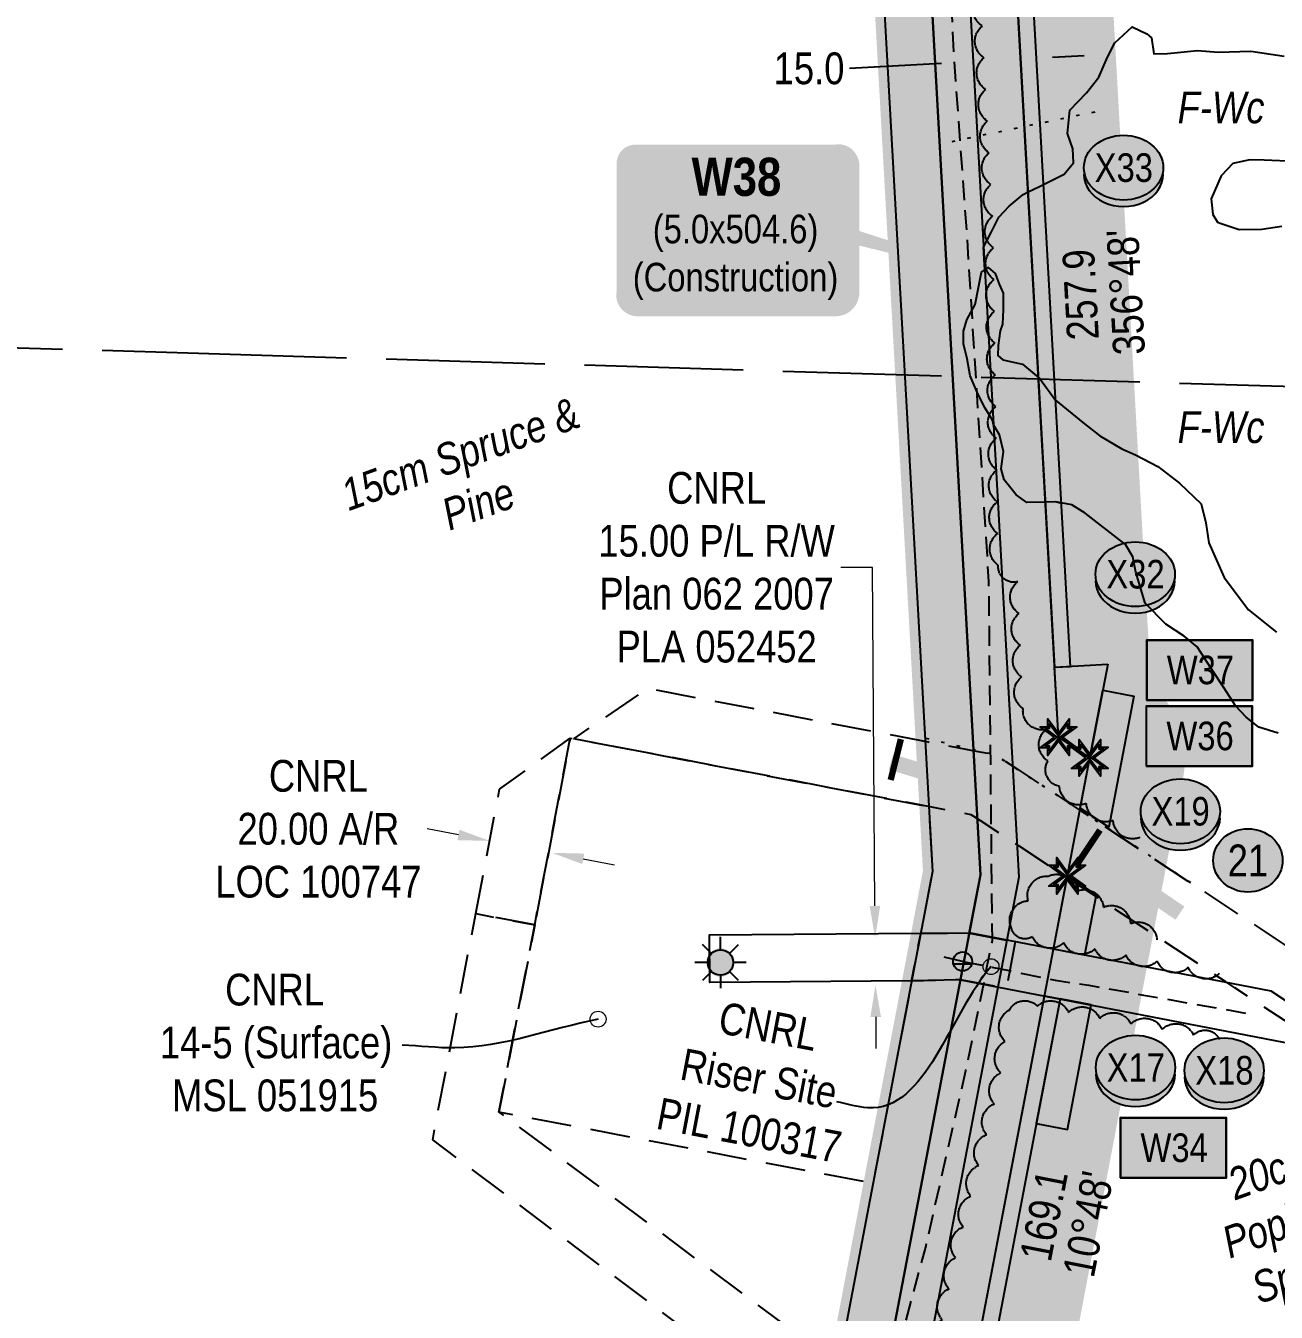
# Model space of a CAD drawing. Extents: x 355004 to 366534, y 6048595 to 6058688.
# Drawn here: x 359316.7 to 359710.6, y 6052544.4 to 6052949.8 of the extents above; entities that cross this region are included whole.
import ezdxf
from ezdxf.enums import TextEntityAlignment as Align

# ---------------------------------------------------------------- set-up
doc = ezdxf.new("R2010")
doc.units = 0
doc.header["$LTSCALE"] = 5
doc.header["$PDSIZE"] = 5
for name, pattern in [('0', [1, 1, 0]), ('foc-ACCESSROAD', [3.75, 2.5, -1.25]), ('foc-TOPO', [1, 0.2, -0.8]), ('foc-UNSURVEYED', [12.5, 10, -2.5]), ('UG_PIPE', [1.875, 1.25, -0.625])]:
    doc.linetypes.add(name, pattern=pattern)
doc.layers.get('Defpoints').update_dxf_attribs({"color": 9})
doc.layers.add('AS-PIPE-AG', color=7, linetype='Continuous', true_color=0x7d00fa)
doc.layers.add('P-TEMP-BLUE-H', color=7, linetype='Continuous', true_color=0x99e6ff)
for name, color, linetype in [('AS-PIPE-UG', 44, 'UG_PIPE'), ('AS-ROADS', 254, 'Continuous'), ('AS-SYMBOL', 7, 'Continuous'), ('C-AR', 13, 'foc-ACCESSROAD'), ('C-RW', 13, 'Continuous'), ('C-WS', 13, 'foc-ACCESSROAD'), ('C-WS-S', 8, 'Continuous'), ('L-BD1', 253, 'Continuous'), ('L-MON', 1, 'Continuous'), ('L-USEC', 7, 'foc-UNSURVEYED'), ('P-BUFFER-H 30m', 51, 'Continuous'), ('P-CROSSINGS', 250, 'Continuous'), ('P-ELEVATION', 7, 'Continuous'), ('P-PROPOSED', 10, 'Continuous'), ('P-PROPOSED-H', 21, 'Continuous'), ('P-TEMP-BLOCKS', 250, 'Continuous'), ('P-TEMP-BLUE', 146, 'Continuous'), ('P-TXT', 4, 'Continuous'), ('T-BUSH', 110, '0'), ('T-BUSH-T', 110, 'Continuous'), ('T-VEGETATION CHANGE', 104, 'foc-TOPO'), ('WETLAND', 143, 'Continuous'), ('WETLAND-T', 146, 'Continuous')]:
    doc.layers.add(name, color=color, linetype=linetype)
for name, color, linetype, lineweight in [('C-AR-T', 13, 'Continuous', 9), ('C-RW-T', 13, 'Continuous', 9), ('C-WS-T', 13, 'Continuous', 9), ('T-TEXT', 48, 'Continuous', 18)]:
    doc.layers.add(name, color=color, linetype=linetype, lineweight=lineweight)
doc.styles.add('80', font='ARIALN.TTF', dxfattribs={"height": 10})
doc.styles.add('80CG', font='ARIALN.TTF', dxfattribs={"height": 10})
doc.styles.add('80L', font='ARIALN.TTF', dxfattribs={"height": 10})
doc.styles.add('80LS', font='ARIALNI.TTF', dxfattribs={"height": 10})
doc.styles.add('BOLD', font='ARIALNB.TTF')
doc.styles.add('Crossing', font='ARIALN.TTF', dxfattribs={"height": 10})
doc.styles.get("Standard").update_dxf_attribs({"font": 'ARIALN.TTF'})
doc.dimstyles.new('Compass 5 000', dxfattribs={"dimscale": 5, "dimtxt": 9, "dimasz": 2, "dimexe": 0.2, "dimexo": 0.0625, "dimgap": 0.5, "dimtad": 0, "dimtih": 1, "dimtoh": 1, "dimzin": 0, "dimdsep": 46, "dimtxsty": '80CG', "dimcen": 0.1, "dimse1": 1, "dimse2": 1, "dimclrd": 256, "dimclrt": 256, "dimaunit": 1, "dimadec": 4, "dimazin": 0, "dimtfac": 0.06, "dimtofl": 0, "dimtmove": 0, "dimatfit": 1, "dimfxl": 0.2, "dimtolj": 1, "dimtzin": 0, "dimlwd": -1, "dimarcsym": 0})

# ---------------------------------------------------------------- blocks, each defined once
blk = doc.blocks.new('*D411')
at = {"layer": 'C-RW-T', "transparency": 16777216}
for p, q in [((359583.42, 6052779.12), (359573.42, 6052779.12)), ((359584.19, 6052672.49), (359583.42, 6052779.12)), ((359584.44, 6052637.5), (359584.51, 6052627.5))]:
    blk.add_line(p, q, dxfattribs=at)
for points in [[(359585.86, 6052672.5), (359582.52, 6052672.48), (359584.26, 6052662.49)], [(359586.11, 6052637.51), (359582.77, 6052637.49), (359584.37, 6052647.5)]]:
    blk.add_solid(points, dxfattribs=at)
at = {"layer": 'Defpoints', "color": 0, "transparency": 16777216}
for p in [(359553.16, 6052662.27), (359553.27, 6052647.27), (359584.37, 6052647.5)]:
    blk.add_point(p, dxfattribs=at)
at = {"layer": 'C-RW-T', "transparency": 16777216, "insert": (359534.34, 6052779.12), "char_height": 10, "attachment_point": 5, "style": '80CG'}
blk.add_mtext('\\A1;CNRL\\P15.00 P/L R/W\\PPlan 062 2007\\PPLA 052452', dxfattribs=at)
blk = doc.blocks.new('*D412')
at = {"layer": 'C-AR-T', "transparency": 16777216}
for p, q in [((359453.02, 6052694.84), (359443.2, 6052696.72)), ((359492.32, 6052687.32), (359502.15, 6052685.44))]:
    blk.add_line(p, q, dxfattribs=at)
for points in [[(359453.34, 6052696.48), (359452.71, 6052693.2), (359462.85, 6052692.96)], [(359492.64, 6052688.96), (359492.01, 6052685.68), (359482.5, 6052689.2)]]:
    blk.add_solid(points, dxfattribs=at)
at = {"layer": 'Defpoints', "color": 0, "transparency": 16777216}
for p in [(359462.85, 6052692.96), (359462.06, 6052688.84), (359481.71, 6052685.08)]:
    blk.add_point(p, dxfattribs=at)
at = {"layer": 'C-AR-T', "transparency": 16777216, "insert": (359408.9, 6052696.72), "char_height": 10, "attachment_point": 5, "style": '80CG'}
blk.add_mtext('\\A1;CNRL\\P20.00 A/R\\PLOC 100747', dxfattribs=at)
blk = doc.blocks.new('GAS')
h = blk.add_hatch(color=255)
h.dxf.hatch_style = 1
edge = h.paths.add_edge_path()
edge.add_arc((0, 0), 0.9, 0, 360)
for p, q in [((-0.571, 0.571), (-1.142, 1.142)), ((0, 0.808), (0, 1.616)), ((0.571, 0.571), (1.142, 1.142)), ((-0.808, 0), (-1.616, 0)), ((1.616, 0), (0.808, 0)), ((-0.571, -0.571), (-1.142, -1.142)), ((0, -0.808), (0, -1.616)), ((1.142, -1.142), (0.571, -0.571))]:
    blk.add_line(p, q)
blk.add_circle((0, 0), 0.8)
blk = doc.blocks.new('*U455')
at = {"true_color": 0x99e6ff}
h = blk.add_hatch(color=141, dxfattribs=at)
edge = h.paths.add_edge_path()
edge.add_line((-31.5, -34.13), (31.5, -34.13))
edge.add_arc((31.5, -28.13), 6, 270, 360)
edge.add_line((37.5, -28.13), (37.5, 12.5))
edge.add_arc((31.5, 12.5), 6, 0, 90)
edge.add_line((31.5, 18.5), (-31.5, 18.5))
edge.add_arc((-31.5, 12.5), 6, 90, 180)
edge.add_line((-37.5, 12.5), (-37.5, -28.13))
edge.add_arc((-31.5, -28.13), 6, 180, 270)
at = {"color": 250, "flags": 128}
blk.add_lwpolyline([(-31.5, -34.13, 3, 3, 0), (31.5, -34.13, 3, 3, 0.414214), (37.5, -28.13, 3, 3, 0), (37.5, 12.5, 3, 0, 0.414214), (31.5, 18.5, 0, 0, 0), (-31.5, 18.5, 0, 0, 0.414214), (-37.5, 12.5, 0, 0, 0), (-37.5, -28.13, 0, 3, 0.414214)], format="xyseb", close=True, dxfattribs=at)
at = {"flags": 128}
blk.add_lwpolyline([(95.73, -27.19, 0, 7.5, 0), (0, 0, 0, 0, 0)], format="xyseb", dxfattribs=at)
at = {"color": 250}
for tag, p, height, style in [('TEMP_AREA_W1_001', (-9.21, 2.24), 12, 'BOLD'), ('ENTER_TEXT_001', (-30.66, -12.62), 9, '80')]:
    blk.add_attdef(tag, p, '', height=height, dxfattribs=dict(at, style=style))
blk = doc.blocks.new('*D471')
at = {"layer": 'Defpoints', "color": 0, "transparency": 16777216}
for p in [(359615.09, 6052938.86), (359615.11, 6052938.47), (359630.07, 6052939.7)]:
    blk.add_point(p, dxfattribs=at)
at = {"layer": 'P-TXT', "transparency": 16777216}
for p, q in [((359605.13, 6052937.92), (359576.2, 6052936.31)), ((359640.08, 6052939.87), (359650.06, 6052940.42))]:
    blk.add_line(p, q, dxfattribs=at)
for points in [[(359639.98, 6052941.53), (359640.17, 6052938.2), (359630.09, 6052939.31)], [(359605.04, 6052939.58), (359605.22, 6052936.25), (359615.11, 6052938.47)]]:
    blk.add_solid(points, dxfattribs=at)
at = {"layer": 'P-TXT', "transparency": 16777216, "insert": (359563.45, 6052936.31), "char_height": 10, "attachment_point": 5, "style": '80CG'}
blk.add_mtext('\\A1;15.0', dxfattribs=at)
blk = doc.blocks.new('RISER')
h = blk.add_hatch(color=255)
h.dxf.hatch_style = 1
edge = h.paths.add_edge_path()
edge.add_arc((0, 0), 0.7, 0, 360)
blk.add_hatch(color=13).paths.add_polyline_path([(0.581, -0.15), (-0.581, -0.15, 0.774597)])
at = {"color": 13}
blk.add_line((-0.581, -0.15), (0.581, -0.15), dxfattribs=at)
blk.add_circle((0, 0), 0.6, dxfattribs=at)
blk = doc.blocks.new('TEMP')
h = blk.add_hatch(color=255)
h.dxf.hatch_style = 1
h.paths.add_polyline_path([(0, 0.251), (-0.666, 1.152), (-0.666, 0.666), (-1.152, 0.666), (-0.251, 0), (-1.152, -0.666), (-0.666, -0.666), (-0.666, -1.152), (0, -0.251), (0.666, -1.152), (0.666, -0.666), (1.152, -0.666), (0.251, 0), (1.152, 0.666), (0.666, 0.666), (0.666, 1.152)])
h.paths.add_polyline_path([(0.566, 0.849), (0.566, 0.566), (0.849, 0.566), (0.083, 0), (0.849, -0.566), (0.566, -0.566), (0.566, -0.849), (0, -0.083), (-0.566, -0.849), (-0.566, -0.566), (-0.849, -0.566), (-0.083, 0), (-0.849, 0.566), (-0.566, 0.566), (-0.566, 0.849), (0, 0.083)], flags=16)
h = blk.add_hatch(color=1)
h.dxf.hatch_style = 1
h.paths.add_polyline_path([(0, 0.083), (-0.566, 0.849), (-0.566, 0.566), (-0.849, 0.566), (-0.083, 0), (-0.849, -0.566), (-0.566, -0.566), (-0.566, -0.849), (0, -0.083), (0.566, -0.849), (0.566, -0.566), (0.849, -0.566), (0.083, 0), (0.849, 0.566), (0.566, 0.566), (0.566, 0.849)])
at = {"color": 1}
for p, q in [((-0.083, 0), (0.083, 0)), ((0, 0.083), (0, -0.083))]:
    blk.add_line(p, q, dxfattribs=at)
at = {"color": 255, "flags": 128}
blk.add_lwpolyline([(-0.251, 0), (-1.152, 0.666), (-0.666, 0.666), (-0.666, 1.152), (0, 0.251), (0.666, 1.152), (0.666, 0.666), (1.152, 0.666), (0.251, 0), (1.152, -0.666), (0.666, -0.666), (0.666, -1.152), (0, -0.251), (-0.666, -1.152), (-0.666, -0.666), (-1.152, -0.666)], close=True, dxfattribs=at)
at = {"color": 1, "flags": 128}
blk.add_lwpolyline([(-0.083, 0), (-0.849, 0.566), (-0.566, 0.566), (-0.566, 0.849), (0, 0.083), (0.566, 0.849), (0.566, 0.566), (0.849, 0.566), (0.083, 0), (0.849, -0.566), (0.566, -0.566), (0.566, -0.849), (0, -0.083), (-0.566, -0.849), (-0.566, -0.566), (-0.849, -0.566)], close=True, dxfattribs=at)
blk = doc.blocks.new('xing2')
h = blk.add_hatch(color=50)
h.dxf.hatch_style = 1
edge = h.paths.add_edge_path()
edge.add_ellipse((0, 0), major_axis=(-12.5, 0), ratio=0.816297, start_angle=0, end_angle=360)
h = blk.add_hatch(color=250)
h.dxf.hatch_style = 1
edge = h.paths.add_edge_path()
edge.add_ellipse((0, -2.05), major_axis=(-12.5, 0), ratio=0.816297, start_angle=0, end_angle=180)
edge.add_line((12.5, -2.05), (12.5, 0))
edge.add_ellipse((0, 0), major_axis=(-12.5, 0), ratio=0.816297, start_angle=0, end_angle=180, ccw=False)
edge.add_line((-12.5, 0), (-12.5, -2.05))
at = {"color": 250}
blk.add_ellipse((0, 0), major_axis=(-12.5, 0), ratio=0.816297, dxfattribs=at)
blk.add_ellipse((0, -2.05), major_axis=(-12.5, 0), ratio=0.816297, start_param=0, end_param=3.141593, dxfattribs=at)
at = {"color": 250, "style": 'Crossing'}
blk.add_attdef('CROSSING', text='', height=9, dxfattribs=at).set_placement((0.09, 0.02), align=Align.MIDDLE_CENTER)
at = {"color": 250, "style": 'Crossing', "flags": 1}
for tag, p in [('OWNER', (0.09, -12.49)), ('DESCRIPTION', (0.09, -25.77)), ('LOCATION', (0.09, -39.3)), ('DWG_REF', (0.09, -52.84))]:
    blk.add_attdef(tag, text='', height=9, dxfattribs=at).set_placement(p, align=Align.MIDDLE_CENTER)
blk = doc.blocks.new('Induction_Bend_No')
at = {"layer": 'P-ELEVATION'}
h = blk.add_hatch(color=111, dxfattribs=at)
h.dxf.hatch_style = 1
edge = h.paths.add_edge_path()
edge.add_ellipse((0, 0), major_axis=(-10.94, 0), ratio=0.913794, start_angle=0, end_angle=360)
at = {"layer": 'P-ELEVATION', "color": 7, "flags": 128}
blk.add_lwpolyline([(0, 0, 5, 0, 0), (-8.54, -4.54, 0, 0, 0)], format="xyseb", dxfattribs=at)
at = {"layer": 'P-ELEVATION', "color": 7}
blk.add_ellipse((0, 0), major_axis=(-10.94, 0), ratio=0.913794, dxfattribs=at)
at = {"layer": 'P-ELEVATION', "style": '80'}
blk.add_attdef('BEND', text='', height=10, dxfattribs=at).set_placement((0, 0), align=Align.MIDDLE_CENTER)
blk = doc.blocks.new('Temp_Area5')
at = {"true_color": 0x99e6ff}
h = blk.add_hatch(color=141, dxfattribs=at)
h.dxf.hatch_style = 1
h.paths.add_polyline_path([(-16.83, -9.44), (16.33, -9.44), (16.33, 9.05), (-16.83, 9.05)])
at = {"color": 250}
for points in [[(-17.03, -9.64), (16.53, -9.64), (16.53, 9.25), (-17.03, 9.25)], [(-16.93, -9.54), (16.43, -9.54), (16.43, 9.15), (-16.93, 9.15)]]:
    blk.add_lwpolyline(points, close=True, dxfattribs=at)
at = {"color": 250, "style": '80L'}
blk.add_attdef('TEMPORARY', text='', height=9, dxfattribs=at).set_placement((0, -0.15), align=Align.MIDDLE_CENTER)

msp = doc.modelspace()

# ---------------------------------------------------------------- hatches: boundary and pattern name
at = {"layer": 'P-BUFFER-H 30m'}
h = msp.add_hatch(color=256, dxfattribs=at)
h.dxf.hatch_style = 1
edge = h.paths.add_edge_path()
edge.add_line((360143.069, 6053526.88), (359951.046, 6053351.793))
edge.add_arc((359971.252, 6053329.632), 29.99, 132.35869, 161.1167)
edge.add_line((359942.876, 6053339.338), (359937.321, 6053323.097))
edge.add_line((359937.321, 6053323.097), (359592.181, 6053011.569))
edge.add_arc((359612.275, 6052989.307), 29.99, 132.06976, 183.19753)
edge.add_line((359582.332, 6052987.634), (359599.322, 6052683.515))
edge.add_line((359599.322, 6052683.515), (359596.231, 6052667.301))
edge.add_line((359596.231, 6052667.301), (359570.103, 6052530.209))
edge.add_line((359570.103, 6052530.209), (359561.718, 6052512.862))
edge.add_arc((359588.718, 6052499.81), 29.99, 154.2, 169.19794)
edge.add_line((359559.26, 6052505.431), (359520.794, 6052303.826))
edge.add_line((359520.794, 6052303.826), (359488.527, 6052200.413))
edge.add_arc((359517.156, 6052191.48), 29.99, 162.67106, 207.67106)
edge.add_line((359490.596, 6052177.553), (359491.392, 6052176.034))
edge.add_line((359491.392, 6052176.034), (359484.801, 6052154.909))
edge.add_line((359484.801, 6052154.909), (359480.575, 6052144.748))
edge.add_arc((359508.266, 6052133.232), 29.99, 157.4183, 162.05011)
edge.add_line((359479.736, 6052142.475), (359459.107, 6052078.797))
edge.add_line((359459.107, 6052078.797), (359420.237, 6052091.39))
edge.add_arc((359410.994, 6052062.859), 29.99, 72.05011, 109.95102)
edge.add_line((359400.761, 6052091.049), (359345.133, 6052070.856))
edge.add_arc((359355.366, 6052042.666), 29.99, 109.95102, 125.22263)
edge.add_line((359338.069, 6052067.165), (359259.654, 6052011.803))
edge.add_arc((359276.951, 6051987.304), 29.99, 125.22263, 137.4931)
edge.add_line((359254.842, 6052007.568), (359223.901, 6051973.809))
edge.add_line((359223.901, 6051973.809), (359143.115, 6051914.277))
edge.add_line((359143.115, 6051914.277), (359101.159, 6051900.867))
edge.add_line((359101.159, 6051900.867), (358953.961, 6051913.11))
edge.add_arc((358951.475, 6051883.223), 29.99, 85.24557, 90.55285)
edge.add_line((358951.186, 6051913.212), (358748.976, 6051911.26))
edge.add_line((358748.976, 6051911.26), (358742.176, 6051911.807))
edge.add_arc((358739.773, 6051881.913), 29.99, 85.40459, 85.5615)
edge.add_line((358742.094, 6051911.813), (358649.737, 6051918.982))
edge.add_line((358649.737, 6051918.982), (358486.278, 6051962.477))
edge.add_arc((358478.567, 6051933.495), 29.99, 75.0996, 88.59876)
edge.add_line((358479.3, 6051963.476), (358398.838, 6051965.444))
edge.add_arc((358398.105, 6051935.463), 29.99, 88.59876, 95.08604)
edge.add_line((358395.446, 6051965.335), (358160.468, 6051944.422))
edge.add_arc((358163.127, 6051914.55), 29.99, 95.08604, 105.50396)
edge.add_line((358155.111, 6051943.448), (358058.797, 6051916.731))
edge.add_arc((358066.813, 6051887.832), 29.99, 105.50396, 177.63192)
edge.add_line((358036.849, 6051889.071), (358035.733, 6051862.096))
edge.add_line((358035.733, 6051862.096), (357976.043, 6051864.565))
edge.add_arc((357974.804, 6051834.601), 29.99, 87.63192, 101.513)
edge.add_line((357968.818, 6051863.987), (357901.161, 6051850.206))
edge.add_arc((357907.147, 6051820.82), 29.99, 101.513, 115.72007)
edge.add_line((357894.132, 6051847.838), (357813.556, 6051809.025))
edge.add_arc((357826.571, 6051782.007), 29.99, 115.72007, 124.69389)
edge.add_line((357809.501, 6051806.664), (357673.279, 6051712.361))
edge.add_line((357673.279, 6051712.361), (357603.77, 6051671.451))
edge.add_line((357603.77, 6051671.451), (357573.233, 6051723.335))
edge.add_arc((357547.387, 6051708.123), 29.99, 30.4797, 124.6658)
edge.add_line((357530.329, 6051732.79), (357511.695, 6051719.903))
edge.add_line((357511.695, 6051719.903), (357462.202, 6051691.819))
edge.add_arc((357477.003, 6051665.736), 29.99, 119.57234, 284.12419)
edge.add_line((357484.321, 6051636.653), (357530.426, 6051648.254))
edge.add_line((357530.426, 6051648.254), (357561.974, 6051594.652))
edge.add_arc((357587.82, 6051609.864), 29.99, 210.4797, 300.4797)
edge.add_line((357603.032, 6051584.019), (357712.735, 6051648.587))
edge.add_arc((357697.523, 6051674.432), 29.99, 300.4797, 304.69389)
edge.add_line((357714.594, 6051649.775), (357849.274, 6051743.01))
edge.add_line((357849.274, 6051743.01), (357921.618, 6051777.859))
edge.add_line((357921.618, 6051777.859), (357978.416, 6051789.428))
edge.add_line((357978.416, 6051789.428), (358077.582, 6051785.327))
edge.add_arc((358078.821, 6051815.291), 29.99, 267.63192, 357.63192)
edge.add_line((358108.785, 6051814.052), (358110.406, 6051853.241))
edge.add_line((358110.406, 6051853.241), (358171.2, 6051870.106))
edge.add_line((358171.2, 6051870.106), (358399.554, 6051890.429))
edge.add_line((358399.554, 6051890.429), (358472.144, 6051888.654))
edge.add_line((358472.144, 6051888.654), (358634.438, 6051845.469))
edge.add_arc((358642.15, 6051874.451), 29.99, 255.0996, 265.5615)
edge.add_line((358639.829, 6051844.551), (358736.23, 6051837.068))
edge.add_line((358736.23, 6051837.068), (358744.985, 6051836.364))
edge.add_arc((358747.388, 6051866.258), 29.99, 265.40459, 270.55285)
edge.add_line((358747.677, 6051836.269), (358949.824, 6051838.22))
edge.add_line((358949.824, 6051838.22), (359103.853, 6051825.409))
edge.add_arc((359106.339, 6051855.296), 29.99, 265.24557, 287.72493)
edge.add_line((359115.469, 6051826.73), (359172.981, 6051845.112))
edge.add_arc((359163.851, 6051873.678), 29.99, 287.72493, 306.38676)
edge.add_line((359181.642, 6051849.535), (359271.899, 6051916.046))
edge.add_arc((359254.108, 6051940.189), 29.99, 306.38676, 317.4931)
edge.add_line((359276.216, 6051919.925), (359306.846, 6051953.344))
edge.add_line((359306.846, 6051953.344), (359376.384, 6052002.439))
edge.add_line((359376.384, 6052002.439), (359411.825, 6052015.304))
edge.add_line((359411.825, 6052015.304), (359478.796, 6051993.608))
edge.add_arc((359488.039, 6052022.138), 29.99, 252.05011, 342.05011)
edge.add_line((359516.569, 6052012.896), (359550.5, 6052117.638))
edge.add_line((359550.5, 6052117.638), (359554.82, 6052128.024))
edge.add_arc((359527.129, 6052139.541), 29.99, 337.4183, 342.67106)
edge.add_line((359555.758, 6052130.608), (359568.514, 6052171.49))
edge.add_arc((359539.885, 6052180.422), 29.99, 342.67106, 387.67106)
edge.add_line((359566.445, 6052194.35), (359565.649, 6052195.869))
edge.add_line((359565.649, 6052195.869), (359593.13, 6052283.943))
edge.add_arc((359564.501, 6052292.876), 29.99, 342.67106, 349.19794)
edge.add_line((359593.96, 6052287.255), (359631.796, 6052485.562))
edge.add_line((359631.796, 6052485.562), (359640.184, 6052502.913))
edge.add_arc((359613.183, 6052515.965), 29.99, 334.2, 349.20943)
edge.add_line((359642.643, 6052510.35), (359669.874, 6052653.229))
edge.add_line((359669.874, 6052653.229), (359681.365, 6052713.523))
edge.add_arc((359651.906, 6052719.138), 29.99, 349.20943, 410.11223)
edge.add_line((359671.138, 6052742.149), (359658.39, 6052970.331))
edge.add_line((359658.39, 6052970.331), (359996.208, 6053275.249))
edge.add_arc((359976.113, 6053297.512), 29.99, 312.06976, 341.1167)
edge.add_line((360004.489, 6053287.806), (360010.084, 6053304.161))
edge.add_line((360010.084, 6053304.161), (360223.514, 6053498.768))
edge.add_arc((360203.308, 6053520.929), 29.99, 312.35869, 396.35577)
edge.add_line((360227.46, 6053538.707), (360209.308, 6053563.367))
edge.add_line((360209.308, 6053563.367), (360241.485, 6053587.052))
edge.add_arc((360223.707, 6053611.204), 29.99, 306.35577, 312.36171)
edge.add_line((360243.915, 6053589.044), (360505.067, 6053827.19))
edge.add_line((360505.067, 6053827.19), (360518.528, 6053824.518))
edge.add_arc((360524.366, 6053853.934), 29.99, 258.77433, 299.11471)
edge.add_line((360538.958, 6053827.734), (360729.478, 6053933.84))
edge.add_line((360729.478, 6053933.84), (360791.055, 6053933.884))
edge.add_line((360791.055, 6053933.884), (361006.084, 6053896.718))
edge.add_arc((361011.192, 6053926.27), 29.99, 260.19377, 265.12042)
edge.add_line((361008.641, 6053896.389), (361094.666, 6053889.044))
edge.add_arc((361097.217, 6053918.926), 29.99, 265.12042, 286.95932)
edge.add_line((361105.965, 6053890.24), (361126.143, 6053896.393))
edge.add_line((361126.143, 6053896.393), (361168.273, 6053892.797))
edge.add_arc((361170.824, 6053922.678), 29.99, 265.12042, 320.52817)
edge.add_line((361193.974, 6053903.613), (361197.832, 6053908.297))
edge.add_arc((361174.681, 6053927.362), 29.99, 320.52817, 445.12042)
edge.add_line((361177.232, 6053957.243), (361016.947, 6053970.927))
edge.add_line((361016.947, 6053970.927), (360800.006, 6054008.424))
edge.add_arc((360794.898, 6053978.872), 29.99, 80.19377, 90.0412)
edge.add_line((360794.876, 6054008.862), (360717.759, 6054008.806))
edge.add_arc((360717.781, 6053978.816), 29.99, 90.0412, 119.11471)
edge.add_line((360703.189, 6054005.017), (360516.915, 6053901.276))
edge.add_line((360516.915, 6053901.276), (360497.38, 6053905.153))
edge.add_arc((360491.542, 6053875.736), 29.99, 78.77433, 132.36171)
edge.add_line((360471.335, 6053897.896), (360195.14, 6053646.034))
edge.add_line((360195.14, 6053646.034), (360128.635, 6053597.081))
edge.add_arc((360146.413, 6053572.929), 29.99, 126.35577, 216.35577)
edge.add_line((360122.26, 6053555.151), (360143.069, 6053526.88))
at = {"layer": 'P-PROPOSED-H'}
h = msp.add_hatch(color=256, dxfattribs=at)
h.dxf.hatch_style = 1
h.paths.add_polyline_path([(360183.228, 6053522.913), (359971.252, 6053329.632), (359963.183, 6053306.04), (359612.275, 6052989.307), (359629.47, 6052681.514), (359625.691, 6052661.687), (359598.823, 6052520.713), (359588.718, 6052499.81), (359549.932, 6052296.526), (359517.156, 6052191.48), (359523.721, 6052178.96), (359513.02, 6052144.664), (359508.266, 6052133.232), (359478.395, 6052041.025), (359410.994, 6052062.859), (359355.366, 6052042.666), (359276.951, 6051987.304), (359244.039, 6051951.396), (359156.939, 6051887.211), (359104.612, 6051870.486), (358951.475, 6051883.223), (358747.917, 6051881.259), (358739.773, 6051881.913), (358644.679, 6051889.295), (358478.567, 6051933.495), (358398.105, 6051935.463), (358163.127, 6051914.55), (358066.813, 6051887.832), (358064.458, 6051830.893), (357974.804, 6051834.601), (357907.147, 6051820.82), (357826.571, 6051782.007), (357689.442, 6051687.075), (357593.137, 6051630.393), (357547.387, 6051708.123), (357527.656, 6051694.479), (357477.003, 6051665.736), (357528.584, 6051678.715), (357542.475, 6051686.907), (357587.82, 6051609.864), (357697.523, 6051674.432), (357834.139, 6051769.008), (357911.97, 6051806.499), (357976.008, 6051819.543), (358078.821, 6051815.291), (358081.344, 6051876.302), (358165.818, 6051899.735), (358398.588, 6051920.452), (358476.426, 6051918.548), (358642.15, 6051874.451), (358738.592, 6051866.965), (358747.388, 6051866.258), (358950.925, 6051868.222), (359106.339, 6051855.296), (359163.851, 6051873.678), (359254.108, 6051940.189), (359286.916, 6051975.984), (359362.372, 6052029.257), (359411.271, 6052047.008), (359488.039, 6052022.138), (359522.344, 6052128.034), (359527.129, 6052139.541), (359539.885, 6052180.422), (359533.32, 6052192.943), (359564.501, 6052292.876), (359603.077, 6052495.061), (359613.183, 6052515.965), (359640.414, 6052658.844), (359651.906, 6052719.138), (359642.024, 6052725.618), (359627.647, 6052982.982), (359976.113, 6053297.512), (359984.196, 6053321.142), (360203.308, 6053520.929), (360167.378, 6053569.742), (360223.707, 6053611.204), (360496.051, 6053859.554), (360524.366, 6053853.934), (360721.68, 6053963.824), (360793.617, 6053963.876), (361011.192, 6053926.27), (361097.217, 6053918.926), (361122.929, 6053926.767), (361170.824, 6053922.678), (361174.681, 6053927.362), (361013.11, 6053941.156), (360794.898, 6053978.872), (360717.781, 6053978.816), (360521.883, 6053869.715), (360491.542, 6053875.736), (360214.185, 6053622.814), (360146.413, 6053572.929)])
at = {"layer": 'P-TEMP-BLUE-H'}
h = msp.add_hatch(color=256, dxfattribs=at)
h.dxf.hatch_style = 1
h.paths.add_polyline_path([(359825.238, 6053161.33), (359627.647, 6052982.982), (359640.793, 6052747.663), (359645.783, 6052747.942), (359632.771, 6052980.873), (359828.587, 6053157.62)])
h = msp.add_hatch(color=256, dxfattribs=at)
h.dxf.hatch_style = 1
h.paths.add_polyline_path([(359657.52, 6052748.597), (359651.906, 6052719.138), (359642.024, 6052725.618), (359640.793, 6052747.663)])
h = msp.add_hatch(color=256, dxfattribs=at)
h.dxf.hatch_style = 1
h.paths.add_polyline_path([(359648.874, 6052703.233), (359655.967, 6052740.447), (359665.787, 6052738.575), (359657.914, 6052697.27)])
h = msp.add_hatch(color=256, dxfattribs=at)
h.dxf.hatch_style = 1
h.paths.add_polyline_path([(359650.23, 6052656.948), (359640.414, 6052658.844), (359644.819, 6052681.957), (359653.859, 6052675.994)])
h = msp.add_hatch(color=256, dxfattribs=at)
h.dxf.hatch_style = 1
h.paths.add_polyline_path([(359635.026, 6052603.875), (359644.846, 6052602.003), (359652.33, 6052641.271), (359642.514, 6052643.166)])
h.paths.add_polyline_path([(359492.794, 6052020.598), (359488.039, 6052022.138), (359522.367, 6052128.106), (359527.153, 6052139.613), (359539.909, 6052180.494), (359533.343, 6052193.015), (359564.524, 6052292.948), (359603.077, 6052495.061), (359613.183, 6052515.965), (359637.607, 6052644.114), (359642.514, 6052643.166), (359617.97, 6052514.383), (359607.864, 6052493.478), (359569.381, 6052291.731), (359538.731, 6052193.503), (359545.297, 6052180.982), (359531.856, 6052137.905), (359527.06, 6052126.374)])
h = msp.add_hatch(color=256, dxfattribs=at)
h.dxf.hatch_style = 1
h.paths.add_polyline_path([(359635.026, 6052603.875), (359644.846, 6052602.003), (359652.33, 6052641.271), (359642.514, 6052643.166)])
h.paths.add_polyline_path([(359635.026, 6052603.875), (359644.846, 6052602.003), (359652.33, 6052641.271), (359642.514, 6052643.166)], flags=16)

# ---------------------------------------------------------------- linework, layer by layer
at = {"layer": 'AS-PIPE-AG', "flags": 128}
msp.add_lwpolyline([(359611.805, 6052654.981), (359605.997, 6052656.379)], dxfattribs=at)
at = {"layer": 'AS-PIPE-UG', "flags": 128}
for points in [[(359506.159, 6052168.067), (359514.435, 6052194.692), (359527.263, 6052236.655), (359538.562, 6052276.992), (359540.099, 6052282.757), (359541.552, 6052289.136), (359543.219, 6052297.131), (359558.133, 6052371.711), (359569.31, 6052428.759), (359587.058, 6052515.673), (359600.181, 6052564.991), (359612.872, 6052620.637), (359621.194, 6052661.437), (359620.11, 6052774.646), (359613.14, 6052885.084), (359609.083, 6052940.886), (359607.42, 6052977.782), (359607.863, 6052981.284), (359608.182, 6052985.912), (359609.158, 6052989.882), (359612.032, 6052995.673), (359617.682, 6053003.518), (359623.154, 6053008.252), (359645.365, 6053027.548), (359686.172, 6053065.069), (359792.748, 6053164.877), (359933.683, 6053285.613), (359944.201, 6053296.04), (359949.227, 6053300.249), (359950.954, 6053303.642), (359950.494, 6053307.412), (359946.249, 6053312.556), (359939.793, 6053318.231), (359935.94, 6053322.533), (359935.801, 6053325.693), (359937.14, 6053328.101), (359942.231, 6053331.987), (359950.825, 6053339.413)], [(359611.805, 6052654.981), (359626.429, 6052652.08), (359640.955, 6052649.043), (359651.59, 6052647.503), (359668.792, 6052644.392), (359701.713, 6052638.588)]]:
    msp.add_lwpolyline(points, dxfattribs=at)
at = {"layer": 'AS-ROADS', "const_width": 5, "flags": 128}
msp.add_lwpolyline([(359680.263, 6052670.207), (359656.461, 6052686.379), (359631.008, 6052702.375), (359612.605, 6052710.81), (359589.233, 6052717.818)], dxfattribs=at)
at = {"layer": 'C-AR', "flags": 128}
msp.add_lwpolyline([(359831.985, 6052512.059), (359762.336, 6052598.484), (359752.713, 6052610.428), (359697.601, 6052646.624), (359694.676, 6052648.545), (359629.817, 6052691.145), (359617.344, 6052699.338), (359614.481, 6052701.22), (359602.089, 6052703.608), (359517.105, 6052719.847), (359489.356, 6052725.153), (359512.747, 6052741.03), (359600.943, 6052724.173), (359616.123, 6052721.27), (359622.135, 6052720.111), (359628.434, 6052715.974), (359763.232, 6052627.44), (359766.312, 6052625.418), (359847.552, 6052524.604)], dxfattribs=at)
for points in [[(359477.029, 6052666.486), (359458.46, 6052670.036), (359465.965, 6052709.263), (359488.257, 6052725.363), (359477.029, 6052666.486)], [(359435.415, 6051982.67), (359412.471, 6051976.746), (359413.483, 6051979.853), (359432.285, 6052037.799), (359433.004, 6052040.015), (359471.08, 6052157.353), (359471.606, 6052159.037), (359472.059, 6052160.487), (359516.857, 6052303.962), (359557.045, 6052514.54), (359444.902, 6052598.803), (359458.46, 6052670.036), (359477.029, 6052666.486), (359465.779, 6052607.51), (359573.683, 6052527.05), (359579.023, 6052523.038), (359536.283, 6052299.091), (359491.067, 6052154.281), (359490.635, 6052152.899), (359490.132, 6052151.288), (359486.483, 6052140.042), (359486.007, 6052138.576), (359453.819, 6052039.381), (359435.415, 6051982.67)]]:
    msp.add_lwpolyline(points, close=True, dxfattribs=at)
at = {"layer": 'C-RW'}
for points in [[(359584.606, 6053000.692), (359602.336, 6052683.315), (359529.604, 6052301.598), (359483.569, 6052154.044), (359428.61, 6051984.655), (359335.814, 6051961.837), (359257.427, 6051933.943), (359167.077, 6051867.363), (359107.145, 6051848.207), (358950.668, 6051861.222), (358747.141, 6051859.258), (358640.97, 6051867.524), (358475.427, 6051911.573)], [(358474, 6051901.608), (358639.282, 6051857.628), (358746.801, 6051849.257), (358950.301, 6051851.221), (359108.296, 6051838.08), (359171.685, 6051858.341), (359262.169, 6051925.019), (359338.691, 6051952.249), (359442.112, 6051977.68), (359497.779, 6052149.517), (359544.104, 6052297.986), (359617.411, 6052682.314), (359599.978, 6052994.367)]]:
    msp.add_lwpolyline(points, dxfattribs=at)
at = {"layer": 'C-RW', "flags": 128}
msp.add_lwpolyline([(359599.978, 6052994.367), (359617.411, 6052682.314), (359613.907, 6052663.932), (359617.411, 6052682.314), (359544.104, 6052297.986), (359498.594, 6052152.128), (359463.468, 6052163.543), (359427.625, 6052052.944), (359362.372, 6052029.257), (359286.916, 6051975.984), (359275.024, 6051950.694), (359254.108, 6051940.189), (359163.851, 6051873.678), (359106.339, 6051855.296), (358950.925, 6051868.222), (358747.388, 6051866.258), (358738.592, 6051866.965), (358642.15, 6051874.451), (358476.426, 6051918.548)], dxfattribs=at)
at = {"layer": 'C-RW'}
for points in [[(359595.76, 6052648.835), (359532.184, 6052648.378), (359532.076, 6052663.372), (359598.625, 6052663.85), (359613.913, 6052663.961), (359611.101, 6052649.232), (359595.76, 6052648.835)], [(359716.087, 6052628.96), (359748.357, 6052607.674), (359843.889, 6052488.64), (359920.934, 6052457.923), (359924.636, 6052467.209), (359850.037, 6052496.951), (359755.171, 6052615.155), (359709.021, 6052645.596), (359613.913, 6052663.961), (359611.101, 6052649.232), (359716.087, 6052628.96)]]:
    msp.add_lwpolyline(points, close=True, dxfattribs=at)
at = {"layer": 'C-WS', "flags": 128}
for points in [[(359593.585, 6052637.301), (359583.61, 6052585.034), (359465.779, 6052607.51), (359477.029, 6052666.486), (359482.971, 6052697.636), (359488.257, 6052725.363), (359516.006, 6052720.057), (359601.193, 6052703.779), (359602.336, 6052683.315), (359598.65, 6052663.844), (359598.452, 6052662.811), (359596.396, 6052652.032), (359595.784, 6052648.829), (359595.587, 6052647.795), (359593.585, 6052637.301)], [(359628.355, 6052661.172), (359625.544, 6052646.443), (359611.101, 6052649.232), (359595.754, 6052648.806), (359595.952, 6052649.84), (359596.563, 6052653.043), (359598.62, 6052663.822), (359613.907, 6052663.932), (359625.673, 6052661.69), (359628.355, 6052661.172)]]:
    msp.add_lwpolyline(points, close=True, dxfattribs=at)
at = {"layer": 'L-USEC'}
for p, q in [((358965.928, 6052858.952), (359367.783, 6052846.716)), ((359367.783, 6052846.716), (359769.64, 6052834.48))]:
    msp.add_line(p, q, dxfattribs=at)
at = {"layer": 'P-PROPOSED', "flags": 128}
for points in [[(359612.275, 6052989.307), (359629.47, 6052681.514), (359625.691, 6052661.687), (359598.823, 6052520.713), (359588.718, 6052499.81), (359549.932, 6052296.526), (359517.156, 6052191.48), (359523.721, 6052178.96), (359513.02, 6052144.664), (359508.266, 6052133.232), (359478.395, 6052041.025), (359410.994, 6052062.859), (359355.366, 6052042.666), (359276.951, 6051987.304), (359244.039, 6051951.396), (359156.939, 6051887.211), (359104.612, 6051870.486), (358951.475, 6051883.223), (358747.917, 6051881.259), (358739.773, 6051881.913), (358644.679, 6051889.295), (358478.567, 6051933.495)], [(358476.426, 6051918.548), (358642.15, 6051874.451), (358738.592, 6051866.965), (358747.388, 6051866.258), (358950.925, 6051868.222), (359106.339, 6051855.296), (359163.851, 6051873.678), (359254.108, 6051940.189), (359286.916, 6051975.984), (359362.372, 6052029.257), (359411.271, 6052047.008), (359488.039, 6052022.138), (359522.344, 6052128.034), (359527.129, 6052139.541), (359539.885, 6052180.422), (359533.32, 6052192.943), (359564.501, 6052292.876), (359603.077, 6052495.061), (359613.183, 6052515.965), (359640.414, 6052658.844), (359651.906, 6052719.138), (359642.024, 6052725.618), (359627.647, 6052982.982)]]:
    msp.add_lwpolyline(points, dxfattribs=at)
at = {"layer": 'P-TEMP-BLUE', "flags": 128}
for points in [[(359825.238, 6053161.33), (359627.647, 6052982.982), (359640.793, 6052747.663), (359645.783, 6052747.942), (359632.771, 6052980.873), (359828.587, 6053157.62)], [(359657.52, 6052748.597), (359651.906, 6052719.138), (359642.024, 6052725.618), (359640.793, 6052747.663)], [(359648.874, 6052703.233), (359655.967, 6052740.447), (359665.787, 6052738.575), (359657.914, 6052697.27)], [(359650.23, 6052656.948), (359640.414, 6052658.844), (359644.819, 6052681.957), (359653.859, 6052675.994)], [(359492.794, 6052020.598), (359488.039, 6052022.138), (359522.367, 6052128.106), (359527.153, 6052139.613), (359539.909, 6052180.494), (359533.343, 6052193.015), (359564.524, 6052292.948), (359603.077, 6052495.061), (359613.183, 6052515.965), (359637.607, 6052644.114), (359642.514, 6052643.166), (359617.97, 6052514.383), (359607.864, 6052493.478), (359569.381, 6052291.731), (359538.731, 6052193.503), (359545.297, 6052180.982), (359531.856, 6052137.905), (359527.06, 6052126.374)], [(359635.026, 6052603.875), (359644.846, 6052602.003), (359652.33, 6052641.271), (359642.514, 6052643.166)]]:
    msp.add_lwpolyline(points, close=True, dxfattribs=at)
at = {"layer": 'T-BUSH', "flags": 128}
for points in [[(359667.682, 6052694.089, -0.5205671), (359659.23, 6052699.435, -0.5205671), (359650.779, 6052704.781, -0.5205671), (359642.328, 6052710.126, -0.5205671), (359638.659, 6052718.159, -0.5205671), (359638.155, 6052728.098, -0.5205671), (359630.872, 6052734.664, -0.5205671), (359630.446, 6052744.655, -0.5205671), (359630.02, 6052754.646, -0.5205671), (359629.594, 6052764.637, -0.5205671), (359629.168, 6052774.628, -0.5205671), (359623.035, 6052779.827, -0.5205671), (359622.891, 6052789.826, -0.5205671), (359622.747, 6052799.825, -0.5205671), (359622.602, 6052809.824, -0.5205671), (359622.458, 6052819.823, -0.5205671), (359622.313, 6052829.822, -0.5205671), (359622.169, 6052839.821, -0.5205671), (359622.025, 6052849.82, -0.5205671), (359621.88, 6052859.818, -0.5205671), (359621.736, 6052869.817, -0.5205671), (359621.591, 6052879.816, -0.5205671), (359621.292, 6052889.81, -0.5205671), (359620.747, 6052899.795, -0.5205671), (359620.203, 6052909.78, -0.5205671), (359619.659, 6052919.766, -0.5205671), (359619.114, 6052929.751, -0.5205671), (359618.57, 6052939.736, -0.5205671), (359618.025, 6052949.721, -0.5205671), (359617.481, 6052959.706, -0.5205671), (359616.936, 6052969.691, -0.5205671), (359616.392, 6052979.677, -0.5205671), (359618.774, 6052989.275, -0.5205671), (359625.321, 6052996.327, -0.5205671), (359632.654, 6053003.101, -0.5205671), (359639.752, 6053010.145, -0.5205671), (359646.38, 6053016.724, -0.5205671)], [(359692.669, 6052651.196, -0.5205671), (359682.862, 6052653.131, -0.5205671), (359673.054, 6052655.065, -0.5205671), (359663.246, 6052657, -0.5205671), (359653.439, 6052658.935, -0.5205671), (359643.631, 6052660.869, -0.5205671), (359633.811, 6052662.73, -0.5205671), (359627.134, 6052665.661, -0.5205671), (359632.464, 6052674.093, -0.5205671), (359638.787, 6052681.836, -0.5205671), (359647.468, 6052677.015, -0.5205671), (359656.168, 6052672.092, -0.5205671), (359664.732, 6052666.939, -0.5205671), (359673.018, 6052661.75, -0.5205671)], [(359486.398, 6052030.302, -0.5205671), (359489.697, 6052039.63, -0.5205671), (359488.66, 6052047.177, -0.5205671), (359491.761, 6052056.684, -0.5205671), (359494.861, 6052066.192, -0.5205671), (359497.962, 6052075.699, -0.5205671), (359501.063, 6052085.206, -0.5205671), (359504.163, 6052094.713, -0.5205671), (359507.264, 6052104.22, -0.5205671), (359510.365, 6052113.727, -0.5205671), (359513.466, 6052123.234, -0.5205671), (359516.566, 6052132.742, -0.5205671), (359523.067, 6052137.011, -0.5205671), (359526.874, 6052146.258, -0.5205671), (359530.265, 6052155.648, -0.5205671), (359532.934, 6052165.285, -0.5205671), (359535.604, 6052174.922, -0.5205671), (359531.474, 6052183.637, -0.5205671), (359526.334, 6052192.215, -0.5205671), (359524.235, 6052201.161, -0.5205671), (359527.176, 6052210.719, -0.5205671), (359530.117, 6052220.277, -0.5205671), (359533.057, 6052229.835, -0.5205671), (359535.971, 6052239.401, -0.5205671), (359538.719, 6052249.016, -0.5205671), (359541.467, 6052258.631, -0.5205671), (359544.215, 6052268.246, -0.5205671), (359546.963, 6052277.861, -0.5205671), (359549.711, 6052287.476, -0.5205671), (359552.459, 6052297.091, -0.5205671), (359554.381, 6052306.903, -0.5205671), (359556.267, 6052316.723, -0.5205671), (359558.154, 6052326.544, -0.5205671), (359560.041, 6052336.364, -0.5205671), (359561.928, 6052346.184, -0.5205671), (359563.814, 6052356.005, -0.5205671), (359565.701, 6052365.825, -0.5205671), (359567.742, 6052375.613, -0.5205671), (359569.986, 6052385.358, -0.5205671), (359572.229, 6052395.103, -0.5205671), (359574.473, 6052404.848, -0.5205671), (359576.716, 6052414.593, -0.5205671), (359578.96, 6052424.338, -0.5205671), (359581.466, 6052434.018, -0.5205671), (359585.971, 6052440.081, -0.5205671), (359587.554, 6052449.955, -0.5205671), (359589.138, 6052459.828, -0.5205671), (359586.012, 6052467.819, -0.5205671), (359587.744, 6052477.668, -0.5205671), (359589.477, 6052487.517, -0.5205671), (359591.21, 6052497.366, -0.5205671), (359592.942, 6052507.215, -0.5205671), (359594.675, 6052517.063, -0.5205671), (359601.304, 6052522.456, -0.5205671), (359603.38, 6052532.238, -0.5205671), (359605.456, 6052542.02, -0.5205671), (359607.532, 6052551.803, -0.5205671), (359609.609, 6052561.585, -0.5205671), (359611.97, 6052571.3, -0.5205671), (359614.433, 6052580.992, -0.5205671), (359616.895, 6052590.684, -0.5205671), (359619.358, 6052600.376, -0.5205671), (359621.82, 6052610.068, -0.5205671), (359623.862, 6052619.843, -0.5205671), (359625.218, 6052629.75, -0.5205671), (359626.574, 6052639.658, -0.5205671), (359635.384, 6052640.882, -0.5205671), (359645.183, 6052638.927, -0.5205671), (359655.004, 6052637.051, -0.5205671), (359664.851, 6052635.31, -0.5205671), (359674.699, 6052633.569, -0.5205671), (359684.546, 6052631.828, -0.5205671), (359692.778, 6052630.373, -0.5205671)]]:
    msp.add_lwpolyline(points, format="xyb", dxfattribs=at)
at = {"layer": 'T-TEXT', "const_width": 2, "flags": 128}
for points in [[(359589.156, 6052712.14), (359592.363, 6052725.031)], [(359655.073, 6052696.382), (359647.819, 6052685.503)]]:
    msp.add_lwpolyline(points, dxfattribs=at)
at = {"layer": 'T-VEGETATION CHANGE', "flags": 128}
for points in [[(359608.492, 6052913.376), (359655.351, 6052923.094)], [(359600.205, 6052725.309), (359622.135, 6052720.111), (359684.498, 6052679.271)]]:
    msp.add_lwpolyline(points, dxfattribs=at)
at = {"layer": 'WETLAND'}
for points in [[(359711.152, 6052726.881), (359705.09, 6052728.785), (359701.144, 6052731.912), (359697.802, 6052735.519), (359694.248, 6052741.126), (359690.061, 6052747.332), (359685.707, 6052754.081), (359681.597, 6052757.426), (359675.78, 6052761.271), (359669.267, 6052767.873), (359666.365, 6052777.664), (359665.458, 6052782.42), (359663.07, 6052786.365), (359650.411, 6052796.184), (359646.17, 6052798.84), (359642.907, 6052799.435), (359642.915, 6052799.295), (359641.053, 6052799.774), (359637.887, 6052799.688), (359632.088, 6052799.532), (359628.647, 6052802.043), (359624.943, 6052806.771), (359623.94, 6052810.239), (359624.711, 6052815.66), (359623.482, 6052820.87), (359621.506, 6052824.069), (359621.257, 6052825.478), (359618.882, 6052829.309), (359616.73, 6052833.657), (359614.182, 6052839.493), (359613.236, 6052844.846), (359612.043, 6052849.574), (359612.106, 6052853.544), (359613.151, 6052857.101), (359615.747, 6052861.937), (359617.744, 6052872.192), (359618.777, 6052872.915), (359618.686, 6052874.543), (359618.382, 6052879.992), (359620.877, 6052884.822), (359623.224, 6052889.511), (359626.518, 6052892.999), (359630.887, 6052896.671), (359632.426, 6052897.426), (359636.01, 6052899.184), (359637.298, 6052899.823), (359643.818, 6052903.056), (359646.715, 6052906.647), (359646.522, 6052911.001), (359644.84, 6052915.889), (359645.559, 6052923.16), (359650.8, 6052928.709), (359654.721, 6052933.569), (359657.424, 6052939.85), (359659.763, 6052944.391), (359665.172, 6052949.481), (359669.862, 6052947.301), (359671.289, 6052945.953), (359672.017, 6052940.939), (359676.366, 6052941.007), (359685.747, 6052942.046), (359692.329, 6052941.431), (359702.57, 6052941.754), (359713.104, 6052940.203)], [(359716.519, 6052906.979), (359706.786, 6052907.473), (359702.312, 6052907.499), (359696.943, 6052906.421), (359693.2, 6052902.458), (359690.106, 6052895.281), (359690.613, 6052890.351), (359692.071, 6052887.925), (359693.268, 6052887.528), (359698.923, 6052885.651), (359706.018, 6052885.699), (359712.316, 6052886.65)], [(359711.152, 6052726.881), (359705.09, 6052728.785), (359701.144, 6052731.912), (359697.802, 6052735.519), (359694.248, 6052741.126), (359690.061, 6052747.332), (359685.707, 6052754.081), (359681.597, 6052757.426), (359675.78, 6052761.271), (359669.267, 6052767.873), (359666.365, 6052777.664), (359665.458, 6052782.42), (359663.07, 6052786.365), (359650.411, 6052796.184), (359646.17, 6052798.84), (359642.907, 6052799.435), (359641.053, 6052799.774), (359637.887, 6052799.688), (359632.088, 6052799.532), (359628.647, 6052802.043), (359624.943, 6052806.771), (359623.94, 6052810.239), (359624.711, 6052815.66), (359623.482, 6052820.87), (359621.506, 6052824.069), (359621.257, 6052825.478), (359618.882, 6052829.309), (359616.73, 6052833.657), (359614.182, 6052839.493), (359613.236, 6052844.846), (359612.043, 6052849.574), (359612.106, 6052853.544), (359613.151, 6052857.101), (359615.747, 6052861.937), (359617.744, 6052872.192), (359618.777, 6052872.915), (359618.777, 6052872.915), (359619.847, 6052873.663), (359622.048, 6052871.694), (359623.329, 6052868.344), (359624.537, 6052865.557), (359624.57, 6052860.422), (359624.42, 6052855.789), (359623.692, 6052853.624), (359623.032, 6052849.033), (359622.897, 6052845.869), (359624.516, 6052844.504), (359630.705, 6052843.213), (359635.691, 6052838.997), (359636.015, 6052838.722), (359641.099, 6052831.794), (359649.729, 6052824.737), (359655.082, 6052820.618), (359661.95, 6052816.542), (359666.277, 6052814.598), (359673.271, 6052810.939), (359680.174, 6052805.625), (359686.971, 6052799.204), (359688.383, 6052793.181), (359689.39, 6052786.872), (359694.247, 6052775.987), (359701.842, 6052765.731), (359710.724, 6052758.681)]]:
    msp.add_lwpolyline(points, dxfattribs=at)

# ---------------------------------------------------------------- block references
at = {"xscale": 0.99966497, "yscale": 0.99966497, "zscale": 0.99966497}
msp.add_blockref('Induction_Bend_No', (359701.676, 6052686.813), dxfattribs=at).add_auto_attribs({'BEND': '21'})
at = {"layer": 'AS-SYMBOL', "xscale": 5, "yscale": 5, "zscale": 5}
msp.add_blockref('RISER', (359611.805, 6052654.981), dxfattribs=at)
at = {"layer": 'C-WS-S', "xscale": 4.998325000000015, "yscale": 4.998325000000015, "zscale": 4.998325000000015}
msp.add_blockref('GAS', (359535.551, 6052654.647), dxfattribs=at)
at = {"layer": 'L-MON'}
for p, xscale, yscale, zscale in [((359642.024, 6052725.618), 4.998324849999999, 4.998324849999999, 4.998324849999999), ((359651.906, 6052719.138), 4.998324849999999, 4.998324849999999, 4.998324849999999), ((359644.783, 6052681.98), 5, 5, 5)]:
    msp.add_blockref('TEMP', p, dxfattribs=dict(at, xscale=xscale, yscale=yscale, zscale=zscale))
at = {"layer": 'P-CROSSINGS'}
for p, values in [((359662.507, 6052905.08), {'CROSSING': 'X33'}), ((359666.177, 6052776.977), {'CROSSING': 'X32'})]:
    msp.add_blockref('xing2', p, dxfattribs=at).add_auto_attribs(values)
at = {"layer": 'P-CROSSINGS', "xscale": 0.99966497, "yscale": 0.99966497, "zscale": 0.99966497}
for p, values in [((359680.394, 6052702.284), {'CROSSING': 'X19'}), ((359666.265, 6052621.536), {'CROSSING': 'X17'}), ((359694.188, 6052620.669), {'CROSSING': 'X18'})]:
    msp.add_blockref('xing2', p, dxfattribs=at).add_auto_attribs(values)
at = {"layer": 'P-TEMP-BLOCKS'}
ref = msp.add_blockref('*U455', (359540.299, 6052893.874), dxfattribs=dict(at, xscale=0.99966497, yscale=0.99966497, zscale=0.99966497))
ref.add_attrib('TEMP_AREA_W1_001', 'W38', (359526.454, 6052896.22), dxfattribs={"layer": '0', "color": 250, "height": 11.996, "style": 'BOLD'})
ref.add_attrib('ENTER_TEXT_001', '(5.0x504.6)', (359514.232, 6052881.255), dxfattribs={"layer": '0', "color": 250, "height": 8.99699, "style": '80'})
ref.add_attrib('ENTER_TEXT_002', '(Construction)', (359507.941, 6052866.1), dxfattribs={"layer": '0', "color": 250, "height": 8.99699, "style": '80'})
at = {"layer": 'P-TEMP-BLOCKS', "xscale": 0.99966497, "yscale": 0.99966497, "zscale": 0.99966497}
for p, values in [((359686.726, 6052746.985), {'TEMPORARY': 'W37'}), ((359686.601, 6052726.181), {'TEMPORARY': 'W36'}), ((359678.444, 6052596.447), {'TEMPORARY': 'W34'})]:
    msp.add_blockref('Temp_Area5', p, dxfattribs=at).add_auto_attribs(values)

# ---------------------------------------------------------------- texts
at = {"layer": 'C-WS-T', "insert": (359358.326, 6052651.115), "char_height": 9.99665, "attachment_point": 1, "style": '80L'}
msp.add_mtext_dynamic_manual_height_columns('\\pi21.20592;CNRL\\P\\pi0.66028;14-5 (Surface)\\P\\pi4.49256;MSL 051915', width=72.59955, gutter_width=49.983, heights=[0], dxfattribs=at)
at = {"layer": 'C-WS-T', "insert": (359522.532, 6052645.001), "char_height": 9.99665, "attachment_point": 1, "rotation": 349.20072, "style": '80L'}
msp.add_mtext_dynamic_manual_height_columns('\\pi13.97779;CNRL\\P\\pi4.94261;Riser Site\\P\\pi0.48981;PIL 100317', width=58.14327, gutter_width=49.983, heights=[0], dxfattribs=at)
at = {"layer": 'L-BD1'}
for s, rotation, p in [("356°48'", 93.19753, (359663.194, 6052865.864)), ('257.9', 93.19753, (359648.971, 6052865.069)), ("10°48'", 78.91825, (359651.37, 6052572.251)), ('169.1', 78.91825, (359637.39, 6052574.989))]:
    msp.add_text(s, height=9.9966, rotation=rotation, dxfattribs=at).set_placement(p, align=Align.MIDDLE_CENTER)
at = {"layer": 'T-BUSH-T', "attachment_point": 2, "rotation": 20, "style": '80LS'}
for s, insert, char_height, width in [('15cm Spruce &\\PPine', (359451.852, 6052819.618), 9.99673, 132.66028), ('20cm\\PPoplar & \\PSpruce', (359707.488, 6052593.869), 9.9967, 75.03453)]:
    msp.add_mtext(s, dxfattribs=dict(at, insert=insert, char_height=char_height, width=width))
at = {"layer": 'WETLAND-T', "char_height": 10, "attachment_point": 1, "style": '80L'}
for insert in [(359678.165, 6052929.063), (359678.165, 6052828.331)]:
    msp.add_mtext_dynamic_manual_height_columns('\\pi1.38015;{\\fArial Narrow|b0|i1|c0|p34;F-Wc}', width=29.71801, gutter_width=47.516, heights=[0], dxfattribs=dict(at, insert=insert))

# ---------------------------------------------------------------- dimensions: what is measured, and where the dimension line sits
at = {"layer": 'C-AR-T'}
dim = msp.add_aligned_dim(p1=(359481.714, 6052685.081), p2=(359462.058, 6052688.841), distance=-4.195, text='CNRL\\P20.00 A/R\\PLOC 100747', dimstyle='Compass 5 000', dxfattribs=at)
dim.commit()
dim.dimension.update_dxf_attribs({"geometry": '*D412', "text_midpoint": (359408.898, 6052696.719)})
at = {"layer": 'C-RW-T'}
dim = msp.add_linear_dim(base=(359584.37, 6052647.497), p1=(359553.158, 6052662.268), p2=(359553.266, 6052647.273), angle=270.41199, text='CNRL\\P15.00 P/L R/W\\PPlan 062 2007\\PPLA 052452', dimstyle='Compass 5 000', dxfattribs=at)
dim.commit()
dim.dimension.update_dxf_attribs({"geometry": '*D411', "text_midpoint": (359534.341, 6052779.123), "dimtype": 161})
at = {"layer": 'P-TXT'}
dim = msp.add_linear_dim(base=(359615.115, 6052938.475), p1=(359630.07, 6052939.696), p2=(359615.093, 6052938.862), angle=183.1888, text='15.0', dimstyle='Compass 5 000', dxfattribs=at)
dim.commit()
dim.dimension.update_dxf_attribs({"geometry": '*D471', "text_midpoint": (359563.452, 6052936.307), "dimtype": 161})

# ---------------------------------------------------------------- leaders
at = {"layer": 'C-WS-T', "path_type": 1}
for points, override in [([(359620.773, 6052653.35), (359581.897, 6052608.832), (359572.159, 6052610.778)], {"dimasz": 1, "dimldrblk": 'DotBlank'}), ([(359496.998, 6052636.78), (359451.903, 6052627.746), (359435.304, 6052628.642)], {"dimasz": 1, "dimgap": 0.5, "dimtad": 0, "dimldrblk": 'DotBlank'})]:
    msp.add_leader(points, dimstyle='Compass 5 000', override=override, dxfattribs=at)

doc.saveas('drawing.dxf')
